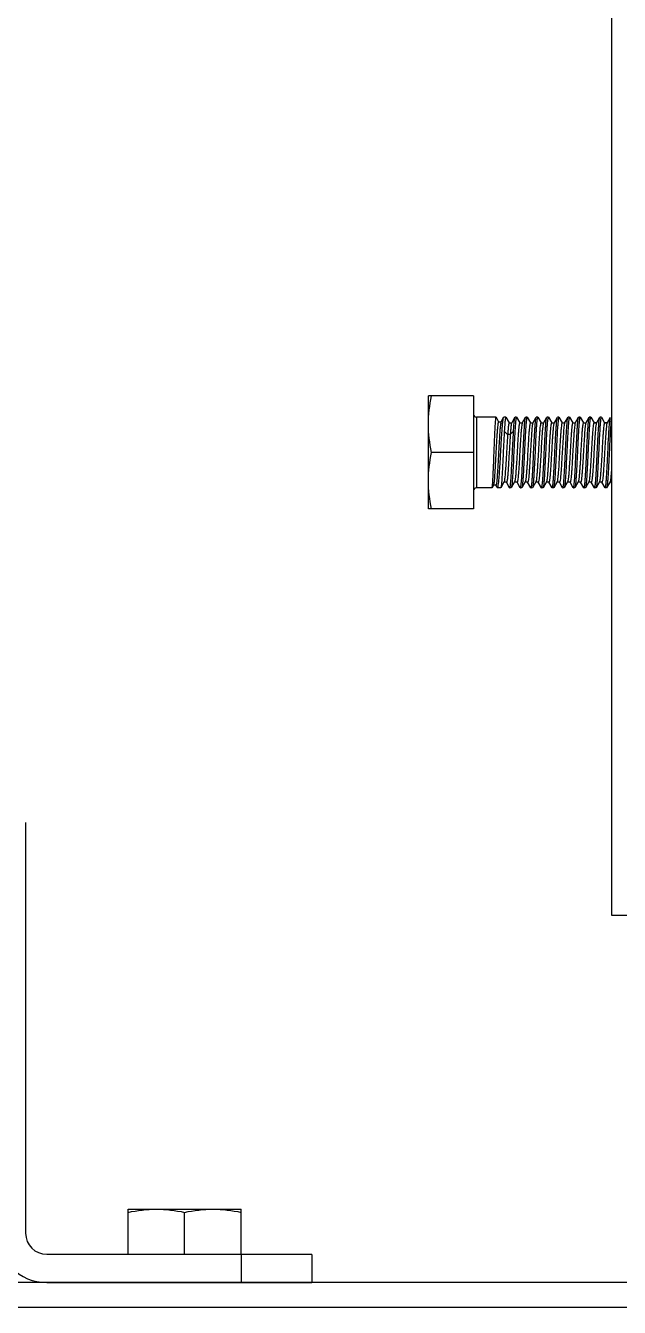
# Model space of a CAD drawing. Extents: x 1031190 to 1725648, y 733081 to 1571294.
# Drawn here: x 1161956 to 1162643, y 1235277 to 1236761 of the extents above; entities that cross this region are included whole.
import ezdxf

# ---------------------------------------------------------------- set-up
doc = ezdxf.new("R2010")
doc.units = 0
doc.header["$LTSCALE"] = 1000
doc.header["$MEASUREMENT"] = 0

msp = doc.modelspace()

# ---------------------------------------------------------------- linework, layer by layer
for p, q in [((1162634, 1238445.9), (1162634, 1235731)), ((1162422.2, 1236201.2), (1162422.2, 1236332)), ((1162474.5, 1236332), (1162422.2, 1236332)), ((1162474.5, 1236332), (1162474.5, 1236201.2)), ((1162477.8, 1236307.5), (1162477.8, 1236225.7)), ((1162500.4, 1236307.5), (1162477.8, 1236307.5)), ((1162500.5, 1236307.4), (1162500.4, 1236307.5)), ((1162500.5, 1236307.4), (1162503.5, 1236302.2)), ((1162503.4, 1236302.2), (1162506.4, 1236302.2)), ((1162506.3, 1236302), (1162509.3, 1236307.3)), ((1162509.3, 1236307.3), (1162509.5, 1236307.5)), ((1162511.9, 1236307.5), (1162509.5, 1236307.5)), ((1162512, 1236307.3), (1162511.9, 1236307.5)), ((1162512, 1236307.3), (1162515.8, 1236300.8)), ((1162515.7, 1236300.8), (1162518.7, 1236300.8)), ((1162518.6, 1236300.7), (1162522.4, 1236307.3)), ((1162524.1, 1236307.5), (1162522.6, 1236307.5)), ((1162524.3, 1236307.3), (1162524.1, 1236307.5)), ((1162524.3, 1236307.3), (1162528.1, 1236300.8)), ((1162528, 1236300.8), (1162530.9, 1236300.8)), ((1162530.8, 1236300.7), (1162534.7, 1236307.3)), ((1162530.8, 1236300.7), (1162530.8, 1236300.5)), ((1162534.7, 1236307.3), (1162534.8, 1236307.5)), ((1162536.4, 1236307.5), (1162534.8, 1236307.5)), ((1162536.5, 1236307.3), (1162536.4, 1236307.5)), ((1162536.5, 1236307.3), (1162540.3, 1236300.8)), ((1162540.2, 1236300.8), (1162543.2, 1236300.8)), ((1162543.1, 1236300.7), (1162543, 1236300.5)), ((1162543.1, 1236300.7), (1162547, 1236307.3)), ((1162547, 1236307.3), (1162547.1, 1236307.5)), ((1162548.7, 1236307.5), (1162547.1, 1236307.5)), ((1162548.8, 1236307.3), (1162548.7, 1236307.5)), ((1162548.8, 1236307.3), (1162552.6, 1236300.8)), ((1162552.5, 1236300.8), (1162555.5, 1236300.8)), ((1162555.4, 1236300.7), (1162555.3, 1236300.5)), ((1162555.4, 1236300.7), (1162559.2, 1236307.3)), ((1162559.2, 1236307.3), (1162559.4, 1236307.5)), ((1162560.9, 1236307.5), (1162559.4, 1236307.5)), ((1162561.1, 1236307.3), (1162560.9, 1236307.5)), ((1162561.1, 1236307.3), (1162564.9, 1236300.8)), ((1162564.8, 1236300.8), (1162567.7, 1236300.8)), ((1162567.6, 1236300.7), (1162571.5, 1236307.3)), ((1162573.2, 1236307.5), (1162571.6, 1236307.5)), ((1162573.3, 1236307.3), (1162573.2, 1236307.5)), ((1162573.3, 1236307.3), (1162577.1, 1236300.8)), ((1162577, 1236300.8), (1162580, 1236300.8)), ((1162579.9, 1236300.7), (1162579.8, 1236300.5)), ((1162579.9, 1236300.7), (1162583.8, 1236307.3)), ((1162583.8, 1236307.3), (1162583.9, 1236307.5)), ((1162585.4, 1236307.5), (1162583.9, 1236307.5)), ((1162585.6, 1236307.3), (1162585.4, 1236307.5)), ((1162585.6, 1236307.3), (1162589.4, 1236300.8)), ((1162589.3, 1236300.8), (1162592.3, 1236300.8)), ((1162592.2, 1236300.7), (1162592.1, 1236300.5)), ((1162592.2, 1236300.7), (1162596, 1236307.3)), ((1162596, 1236307.3), (1162596.2, 1236307.5)), ((1162597.7, 1236307.5), (1162596.2, 1236307.5)), ((1162597.9, 1236307.3), (1162597.7, 1236307.5)), ((1162597.9, 1236307.3), (1162601.7, 1236300.8)), ((1162601.6, 1236300.8), (1162604.5, 1236300.8)), ((1162604.4, 1236300.7), (1162604.3, 1236300.5)), ((1162604.4, 1236300.7), (1162608.3, 1236307.3)), ((1162608.3, 1236307.3), (1162608.4, 1236307.5)), ((1162610, 1236307.5), (1162608.4, 1236307.5)), ((1162610.1, 1236307.3), (1162610, 1236307.5)), ((1162610.1, 1236307.3), (1162613.9, 1236300.8)), ((1162613.8, 1236300.8), (1162616.8, 1236300.8)), ((1162616.8, 1236300.8), (1162613.9, 1236300.8)), ((1162616.7, 1236300.7), (1162620.6, 1236307.3)), ((1162620.6, 1236307.3), (1162620.7, 1236307.5)), ((1162622.2, 1236307.5), (1162620.7, 1236307.5)), ((1162622.4, 1236307.3), (1162622.2, 1236307.5)), ((1162622.4, 1236307.3), (1162626.2, 1236300.8)), ((1162626.1, 1236300.8), (1162629.1, 1236300.8)), ((1162629.1, 1236300.8), (1162626.2, 1236300.8)), ((1162629, 1236300.7), (1162628.9, 1236300.4)), ((1162629, 1236300.7), (1162632.8, 1236307.3)), ((1162513.9, 1236287.3), (1162510.1, 1236291.3)), ((1162517, 1236287.3), (1162513.9, 1236287.3)), ((1162520.8, 1236291.3), (1162517, 1236287.3)), ((1162558, 1236268.8), (1162557.9, 1236266.6)), ((1162568.6, 1236266.6), (1162568.7, 1236268.8)), ((1162474.5, 1236266.6), (1162425.9, 1236266.6)), ((1162495.5, 1236225.7), (1162477.8, 1236225.7)), ((1162495.6, 1236225.8), (1162495.5, 1236225.7)), ((1162497.4, 1236228.9), (1162495.6, 1236225.8)), ((1162500.3, 1236228.8), (1162497.3, 1236228.8)), ((1162501.9, 1236225.9), (1162500.2, 1236228.7)), ((1162501.9, 1236225.9), (1162502.1, 1236225.7)), ((1162505.9, 1236225.7), (1162502.1, 1236225.7)), ((1162506, 1236225.8), (1162505.9, 1236225.7)), ((1162509.7, 1236232.2), (1162506, 1236225.8)), ((1162512.6, 1236232.1), (1162509.6, 1236232.1)), ((1162516.1, 1236225.8), (1162512.5, 1236232.1)), ((1162516.1, 1236225.8), (1162516.3, 1236225.7)), ((1162518, 1236225.7), (1162516.3, 1236225.7)), ((1162518.1, 1236225.8), (1162518, 1236225.7)), ((1162522, 1236232.5), (1162518.1, 1236225.8)), ((1162524.9, 1236232.3), (1162521.9, 1236232.3)), ((1162528.6, 1236225.8), (1162524.8, 1236232.3)), ((1162528.6, 1236225.8), (1162528.7, 1236225.7)), ((1162530.3, 1236225.7), (1162528.7, 1236225.7)), ((1162530.4, 1236225.8), (1162530.3, 1236225.7)), ((1162534.3, 1236232.5), (1162530.4, 1236225.8)), ((1162537.2, 1236232.3), (1162534.2, 1236232.3)), ((1162540.8, 1236225.8), (1162537.1, 1236232.3)), ((1162540.8, 1236225.8), (1162541, 1236225.7)), ((1162542.5, 1236225.7), (1162541, 1236225.7)), ((1162542.7, 1236225.8), (1162542.5, 1236225.7)), ((1162546.5, 1236232.5), (1162542.7, 1236225.8)), ((1162549.4, 1236232.3), (1162546.5, 1236232.3)), ((1162553.1, 1236225.8), (1162549.3, 1236232.3)), ((1162553.1, 1236225.8), (1162553.2, 1236225.7)), ((1162554.8, 1236225.7), (1162553.2, 1236225.7)), ((1162554.9, 1236225.8), (1162554.8, 1236225.7)), ((1162558.8, 1236232.5), (1162554.9, 1236225.8)), ((1162561.7, 1236232.3), (1162558.7, 1236232.3)), ((1162565.4, 1236225.8), (1162561.6, 1236232.3)), ((1162565.4, 1236225.8), (1162565.5, 1236225.7)), ((1162567, 1236225.7), (1162565.5, 1236225.7)), ((1162567.2, 1236225.8), (1162567, 1236225.7)), ((1162571.1, 1236232.5), (1162567.2, 1236225.8)), ((1162574, 1236232.3), (1162571, 1236232.3)), ((1162577.6, 1236225.8), (1162573.9, 1236232.3)), ((1162577.6, 1236225.8), (1162577.8, 1236225.7)), ((1162579.3, 1236225.7), (1162577.8, 1236225.7)), ((1162579.5, 1236225.8), (1162579.3, 1236225.7)), ((1162583.3, 1236232.5), (1162579.5, 1236225.8)), ((1162586.2, 1236232.3), (1162583.3, 1236232.3)), ((1162589.9, 1236225.8), (1162586.1, 1236232.3)), ((1162589.9, 1236225.8), (1162590, 1236225.7)), ((1162591.6, 1236225.7), (1162590, 1236225.7)), ((1162591.7, 1236225.8), (1162591.6, 1236225.7)), ((1162595.6, 1236232.5), (1162591.7, 1236225.8)), ((1162598.5, 1236232.3), (1162595.5, 1236232.3)), ((1162602.2, 1236225.8), (1162598.4, 1236232.3)), ((1162602.2, 1236225.8), (1162602.3, 1236225.7)), ((1162603.8, 1236225.7), (1162602.3, 1236225.7)), ((1162604, 1236225.8), (1162603.8, 1236225.7)), ((1162607.9, 1236232.5), (1162604, 1236225.8)), ((1162610.8, 1236232.3), (1162607.8, 1236232.3)), ((1162614.4, 1236225.8), (1162610.7, 1236232.3)), ((1162614.4, 1236225.8), (1162614.6, 1236225.7)), ((1162616.1, 1236225.7), (1162614.6, 1236225.7)), ((1162616.3, 1236225.8), (1162616.1, 1236225.7)), ((1162620.1, 1236232.5), (1162616.3, 1236225.8)), ((1162623, 1236232.3), (1162620, 1236232.3)), ((1162626.7, 1236225.8), (1162622.9, 1236232.3)), ((1162626.7, 1236225.8), (1162626.8, 1236225.7)), ((1162628.4, 1236225.7), (1162626.8, 1236225.7)), ((1162628.5, 1236225.8), (1162628.4, 1236225.7)), ((1162632.4, 1236232.5), (1162628.5, 1236225.8)), ((1162634, 1236232.3), (1162632.3, 1236232.3)), ((1162474.5, 1236201.2), (1162422.2, 1236201.2)), ((1162634, 1235731), (1162969.3, 1235731)), ((1162687.2, 1235305.7), (1157140.6, 1235305.7)), ((1162687.2, 1235277.1), (1157140.6, 1235277.1))]:
    msp.add_line(p, q)
at = {"linetype": 'Continuous'}
for p, q in [((1161956.2, 1235838.5), (1161956.2, 1235363)), ((1162074.8, 1235390.8), (1162205.6, 1235390.8)), ((1162074.8, 1235338.4), (1162074.8, 1235390.8)), ((1162140.2, 1235338.4), (1162140.2, 1235387.1)), ((1162205.6, 1235338.4), (1162205.6, 1235390.8)), ((1162287.4, 1235338.4), (1161980.7, 1235338.4)), ((1162205.6, 1235338.4), (1162205.6, 1235305.7)), ((1162287.4, 1235338.4), (1162287.4, 1235305.7))]:
    msp.add_line(p, q, dxfattribs=at)
at = {"color": 7}
msp.add_line((1161980.7, 1235305.7), (1162287.4, 1235305.7), dxfattribs=at)
for centre, start, end in [((1162477.8, 1236310.7), 180, 270), ((1162477.8, 1236222.4), 90, 180)]:
    msp.add_arc(centre, 3.27, start, end)
at = {"linetype": 'Continuous'}
for radius in [57.2, 24.5]:
    msp.add_arc((1161980.7, 1235363), radius, 180, 270, dxfattribs=at)
for points in [[(1162422.2, 1236299.3), (1162422.2, 1236310.3), (1162423.6, 1236321.3), (1162425.9, 1236332)], [(1162425.9, 1236266.6), (1162423.6, 1236277.3), (1162422.2, 1236288.3), (1162422.2, 1236299.3)], [(1162422.2, 1236233.9), (1162422.2, 1236244.8), (1162423.6, 1236255.8), (1162425.9, 1236266.6)], [(1162425.9, 1236201.2), (1162423.6, 1236211.9), (1162422.2, 1236222.9), (1162422.2, 1236233.9)]]:
    msp.add_open_spline(points, degree=3)
for points, knots in [([(1162503.4, 1236302.2), (1162503.3, 1236302.2), (1162503.1, 1236301.9), (1162503, 1236301.4), (1162502.8, 1236300.6), (1162502.5, 1236298.8), (1162502.2, 1236295.8), (1162501.8, 1236291.5), (1162501.5, 1236286.2), (1162501.1, 1236280.1), (1162500.7, 1236273.6), (1162500.2, 1236264.5), (1162499.8, 1236255.5), (1162499.3, 1236246.9), (1162498.9, 1236241.4), (1162498.6, 1236236.7), (1162498.2, 1236233.1), (1162497.9, 1236230.6), (1162497.6, 1236229.3), (1162497.4, 1236228.9)], [0, 0, 0, 0, 0.003488, 0.010904, 0.022688, 0.038824, 0.083607, 0.143647, 0.216697, 0.300025, 0.390537, 0.484902, 0.671459, 0.756962, 0.833182, 0.897479, 0.947675, 0.982144, 1, 1, 1, 1]), ([(1162500.4, 1236307.5), (1162500.3, 1236307.5), (1162500.1, 1236307.1), (1162500, 1236306.6), (1162499.9, 1236305.6), (1162499.6, 1236303.6), (1162499.4, 1236300.1), (1162499.1, 1236295.1), (1162498.8, 1236289), (1162498.5, 1236282), (1162498.2, 1236274.4), (1162498, 1236269.2), (1162497.9, 1236266.6)], [0, 0, 0, 0, 0.006203, 0.021073, 0.045141, 0.078305, 0.170688, 0.294821, 0.44599, 0.618417, 0.805472, 1, 1, 1, 1]), ([(1162506.3, 1236302), (1162506, 1236301.6), (1162505.8, 1236300.3), (1162505.4, 1236297.7), (1162505.1, 1236293.9), (1162504.7, 1236289.1), (1162504.4, 1236283.4), (1162503.9, 1236274.7), (1162503.4, 1236265.7), (1162502.9, 1236256.6), (1162502.5, 1236250.1), (1162502.2, 1236244.2), (1162501.8, 1236239), (1162501.5, 1236234.8), (1162501.1, 1236231.8), (1162500.8, 1236229.8), (1162500.6, 1236229), (1162500.4, 1236228.8), (1162500.3, 1236228.8)], [0, 0, 0, 0, 0.018844, 0.055045, 0.107437, 0.174076, 0.252464, 0.339678, 0.527511, 0.621285, 0.710453, 0.791854, 0.862644, 0.920393, 0.963178, 0.989688, 0.996707, 1, 1, 1, 1]), ([(1162505.9, 1236266.6), (1162506.2, 1236271.5), (1162506.6, 1236278.7), (1162507.2, 1236287.8), (1162507.6, 1236293.8), (1162508, 1236298.8), (1162508.4, 1236302.7), (1162508.8, 1236305.4), (1162509.1, 1236306.9), (1162509.3, 1236307.3)], [0, 0, 0, 0, 0.361155, 0.526427, 0.673911, 0.798642, 0.896457, 0.964179, 1, 1, 1, 1]), ([(1162511.9, 1236307.5), (1162511.7, 1236307.5), (1162511.5, 1236307), (1162511.4, 1236306.3), (1162511.1, 1236304.9), (1162510.9, 1236303.1), (1162510.7, 1236300.7), (1162510.4, 1236296.8), (1162510.2, 1236293.6), (1162510.1, 1236291.3)], [0, 0, 0, 0, 0.021546, 0.072917, 0.155846, 0.269667, 0.412995, 0.584026, 1, 1, 1, 1]), ([(1162515.7, 1236300.8), (1162515.6, 1236300.8), (1162515.4, 1236300.5), (1162515.2, 1236299.8), (1162515, 1236298.7), (1162514.7, 1236296.4), (1162514.3, 1236292.5), (1162514, 1236289.2), (1162513.9, 1236287.3)], [0, 0, 0, 0, 0.023235, 0.075178, 0.15823, 0.271917, 0.585415, 1, 1, 1, 1]), ([(1162518.6, 1236300.7), (1162518.3, 1236300.2), (1162518.1, 1236298.8), (1162517.7, 1236296.1), (1162517.3, 1236292.1), (1162517.1, 1236289), (1162517, 1236287.3)], [0, 0, 0, 0, 0.108395, 0.316903, 0.618184, 1, 1, 1, 1]), ([(1162520.8, 1236291.3), (1162520.9, 1236293.4), (1162521.1, 1236297.1), (1162521.5, 1236301.9), (1162521.9, 1236305), (1162522.2, 1236306.6), (1162522.3, 1236307.1), (1162522.4, 1236307.3)], [0, 0, 0, 0, 0.387446, 0.690986, 0.897716, 0.962073, 1, 1, 1, 1]), ([(1162524.1, 1236307.5), (1162524, 1236307.5), (1162523.8, 1236307.1), (1162523.7, 1236306.6), (1162523.5, 1236305.6), (1162523.2, 1236303.5), (1162522.9, 1236300.1), (1162522.5, 1236295.1), (1162522.2, 1236289), (1162521.8, 1236282), (1162521.4, 1236274.4), (1162521.2, 1236269.2), (1162521.1, 1236266.6)], [0, 0, 0, 0, 0.006697, 0.021779, 0.045964, 0.079194, 0.171609, 0.295674, 0.446694, 0.618911, 0.805729, 1, 1, 1, 1]), ([(1162528, 1236300.8), (1162527.9, 1236300.8), (1162527.7, 1236300.6), (1162527.5, 1236299.8), (1162527.1, 1236298), (1162526.8, 1236295.1), (1162526.4, 1236291.1), (1162526.1, 1236286.2), (1162525.7, 1236280.7), (1162525.3, 1236274.6), (1162524.9, 1236266.1), (1162524.4, 1236257.7), (1162523.9, 1236249.7), (1162523.5, 1236244.5), (1162523.2, 1236240), (1162522.8, 1236236.5), (1162522.5, 1236234.1), (1162522.2, 1236232.8), (1162522, 1236232.5)], [0, 0, 0, 0, 0.003515, 0.010772, 0.037949, 0.081609, 0.140308, 0.211978, 0.294061, 0.383612, 0.477415, 0.664253, 0.750571, 0.827952, 0.893624, 0.945254, 0.981055, 1, 1, 1, 1]), ([(1162522.4, 1236307.3), (1162522.4, 1236307.4), (1162522.5, 1236307.4), (1162522.6, 1236307.5), (1162522.6, 1236307.5)], [0, 0, 0, 0, 0.600476, 1, 1, 1, 1]), ([(1162530.8, 1236300.5), (1162530.6, 1236300), (1162530.3, 1236298.7), (1162530, 1236296.1), (1162529.6, 1236292.5), (1162529.1, 1236286), (1162528.5, 1236276.4), (1162527.9, 1236266.3), (1162527.5, 1236258), (1162527.1, 1236252), (1162526.7, 1236246.6), (1162526.4, 1236241.8), (1162526, 1236237.9), (1162525.7, 1236235.1), (1162525.4, 1236233.3), (1162525.1, 1236232.5), (1162525, 1236232.3), (1162524.9, 1236232.3)], [0, 0, 0, 0, 0.022098, 0.060554, 0.114206, 0.18123, 0.34569, 0.53115, 0.623722, 0.711849, 0.792446, 0.862698, 0.92016, 0.962863, 0.989437, 0.99654, 1, 1, 1, 1]), ([(1162531.8, 1236266.6), (1162532, 1236271.5), (1162532.4, 1236278.7), (1162532.9, 1236288), (1162533.2, 1236294), (1162533.6, 1236299), (1162533.9, 1236302.9), (1162534.3, 1236305.5), (1162534.5, 1236306.9), (1162534.7, 1236307.3)], [0, 0, 0, 0, 0.363963, 0.530225, 0.678242, 0.802937, 0.90006, 0.966368, 1, 1, 1, 1]), ([(1162536.4, 1236307.5), (1162536.3, 1236307.5), (1162536.1, 1236307.1), (1162536, 1236306.6), (1162535.8, 1236305.6), (1162535.5, 1236303.6), (1162535.2, 1236300.1), (1162534.8, 1236295.1), (1162534.4, 1236289), (1162534.1, 1236282), (1162533.7, 1236274.4), (1162533.4, 1236269.2), (1162533.3, 1236266.6)], [0, 0, 0, 0, 0.006689, 0.021764, 0.045941, 0.079165, 0.171569, 0.295632, 0.446659, 0.618889, 0.805716, 1, 1, 1, 1]), ([(1162540.2, 1236300.8), (1162540.1, 1236300.8), (1162540, 1236300.6), (1162539.7, 1236299.8), (1162539.4, 1236298), (1162539.1, 1236295.1), (1162538.7, 1236291.1), (1162538.3, 1236286.2), (1162538, 1236280.7), (1162537.6, 1236274.6), (1162537.1, 1236266.1), (1162536.7, 1236257.7), (1162536.2, 1236249.7), (1162535.8, 1236244.5), (1162535.4, 1236240), (1162535.1, 1236236.5), (1162534.7, 1236234.1), (1162534.5, 1236232.8), (1162534.3, 1236232.5)], [0, 0, 0, 0, 0.003515, 0.010772, 0.037949, 0.081609, 0.140308, 0.211978, 0.294061, 0.383612, 0.477415, 0.664253, 0.750571, 0.827952, 0.893624, 0.945254, 0.981055, 1, 1, 1, 1]), ([(1162543, 1236300.5), (1162542.8, 1236300), (1162542.6, 1236298.7), (1162542.2, 1236296.1), (1162541.9, 1236292.4), (1162541.4, 1236285.9), (1162540.8, 1236276.4), (1162540.2, 1236266.3), (1162539.7, 1236258), (1162539.4, 1236252), (1162539, 1236246.6), (1162538.7, 1236241.8), (1162538.3, 1236237.9), (1162538, 1236235.1), (1162537.7, 1236233.3), (1162537.4, 1236232.5), (1162537.2, 1236232.3), (1162537.2, 1236232.3)], [0, 0, 0, 0, 0.022237, 0.060809, 0.11455, 0.181633, 0.346125, 0.531524, 0.624042, 0.712107, 0.792639, 0.862829, 0.920237, 0.962898, 0.989446, 0.996542, 1, 1, 1, 1]), ([(1162544, 1236266.6), (1162544.3, 1236271.5), (1162544.6, 1236278.7), (1162545.1, 1236288), (1162545.5, 1236294), (1162545.8, 1236299), (1162546.1, 1236302.9), (1162546.5, 1236305.5), (1162546.7, 1236306.9), (1162547, 1236307.3)], [0, 0, 0, 0, 0.363959, 0.530225, 0.678245, 0.80294, 0.900061, 0.966367, 1, 1, 1, 1]), ([(1162548.7, 1236307.5), (1162548.6, 1236307.5), (1162548.4, 1236307.1), (1162548.2, 1236306.6), (1162548, 1236305.6), (1162547.8, 1236303.6), (1162547.4, 1236300.1), (1162547.1, 1236295.1), (1162546.7, 1236289), (1162546.3, 1236282), (1162546, 1236274.4), (1162545.7, 1236269.2), (1162545.6, 1236266.6)], [0, 0, 0, 0, 0.00668, 0.021743, 0.045911, 0.079128, 0.171521, 0.29558, 0.446613, 0.618858, 0.805701, 1, 1, 1, 1]), ([(1162552.5, 1236300.8), (1162552.4, 1236300.8), (1162552.2, 1236300.6), (1162552, 1236299.8), (1162551.7, 1236298), (1162551.3, 1236295.1), (1162551, 1236291.1), (1162550.6, 1236286.2), (1162550.2, 1236280.7), (1162549.9, 1236274.6), (1162549.4, 1236266.1), (1162548.9, 1236257.7), (1162548.4, 1236249.7), (1162548.1, 1236244.5), (1162547.7, 1236240), (1162547.4, 1236236.5), (1162547, 1236234.1), (1162546.8, 1236232.8), (1162546.5, 1236232.5)], [0, 0, 0, 0, 0.003515, 0.010772, 0.037949, 0.081609, 0.140308, 0.211978, 0.294061, 0.383612, 0.477416, 0.664253, 0.750571, 0.827952, 0.893624, 0.945254, 0.981055, 1, 1, 1, 1]), ([(1162555.3, 1236300.5), (1162555.1, 1236300), (1162554.8, 1236298.6), (1162554.5, 1236296), (1162554.1, 1236292.4), (1162553.6, 1236285.9), (1162553, 1236276.4), (1162552.5, 1236266.3), (1162552, 1236257.9), (1162551.6, 1236252), (1162551.3, 1236246.5), (1162550.9, 1236241.8), (1162550.6, 1236237.9), (1162550.2, 1236235.1), (1162549.9, 1236233.3), (1162549.7, 1236232.5), (1162549.5, 1236232.3), (1162549.4, 1236232.3)], [0, 0, 0, 0, 0.022376, 0.061065, 0.114893, 0.182035, 0.346559, 0.531898, 0.624361, 0.712364, 0.792832, 0.86296, 0.920314, 0.962934, 0.989455, 0.996544, 1, 1, 1, 1]), ([(1162556.3, 1236266.6), (1162556.6, 1236271.5), (1162556.9, 1236278.7), (1162557.4, 1236288), (1162557.7, 1236294), (1162558.1, 1236299), (1162558.4, 1236302.9), (1162558.8, 1236305.5), (1162559, 1236306.9), (1162559.2, 1236307.3)], [0, 0, 0, 0, 0.363957, 0.530226, 0.678247, 0.80294, 0.900059, 0.966367, 1, 1, 1, 1]), ([(1162560.9, 1236307.5), (1162560.8, 1236307.5), (1162560.7, 1236307.2), (1162560.5, 1236306.6), (1162560.3, 1236305.7), (1162560.1, 1236303.8), (1162559.8, 1236300.6), (1162559.4, 1236295.9), (1162559, 1236290.1), (1162558.7, 1236283.5), (1162558.3, 1236276.3), (1162558.1, 1236271.3), (1162558, 1236268.8)], [0, 0, 0, 0, 0.006689, 0.021571, 0.045424, 0.078208, 0.169526, 0.292465, 0.442701, 0.6149, 0.802905, 1, 1, 1, 1]), ([(1162564.8, 1236300.8), (1162564.7, 1236300.8), (1162564.5, 1236300.6), (1162564.3, 1236299.8), (1162563.9, 1236298), (1162563.6, 1236295.1), (1162563.2, 1236291.2), (1162562.9, 1236286.3), (1162562.4, 1236278.7), (1162562, 1236272.6), (1162561.8, 1236268.4)], [0, 0, 0, 0, 0.007368, 0.022553, 0.07941, 0.170757, 0.293599, 0.443643, 0.615565, 1, 1, 1, 1]), ([(1162567.6, 1236300.7), (1162567.4, 1236300.3), (1162567.2, 1236299.2), (1162566.9, 1236297.1), (1162566.6, 1236294), (1162566.2, 1236290), (1162565.9, 1236285.3), (1162565.4, 1236278.1), (1162565.1, 1236272.4), (1162564.9, 1236268.4)], [0, 0, 0, 0, 0.036414, 0.10397, 0.201071, 0.324823, 0.471425, 0.636308, 1, 1, 1, 1]), ([(1162568.7, 1236268.8), (1162568.9, 1236273.5), (1162569.2, 1236280.4), (1162569.7, 1236289.1), (1162570.1, 1236294.8), (1162570.4, 1236299.5), (1162570.7, 1236303.2), (1162571.1, 1236305.6), (1162571.3, 1236306.9), (1162571.5, 1236307.3)], [0, 0, 0, 0, 0.367266, 0.533405, 0.680662, 0.804347, 0.900563, 0.966339, 1, 1, 1, 1]), ([(1162573.2, 1236307.5), (1162573.1, 1236307.5), (1162572.9, 1236307.1), (1162572.8, 1236306.6), (1162572.6, 1236305.6), (1162572.3, 1236303.6), (1162572, 1236300.1), (1162571.6, 1236295.1), (1162571.2, 1236289), (1162570.9, 1236282), (1162570.5, 1236274.4), (1162570.2, 1236269.2), (1162570.1, 1236266.6)], [0, 0, 0, 0, 0.006689, 0.021763, 0.04594, 0.079164, 0.171568, 0.295631, 0.446657, 0.618886, 0.805714, 1, 1, 1, 1]), ([(1162577, 1236300.8), (1162576.9, 1236300.8), (1162576.8, 1236300.6), (1162576.5, 1236299.8), (1162576.2, 1236298), (1162575.9, 1236295.1), (1162575.5, 1236291.1), (1162575.1, 1236286.2), (1162574.8, 1236280.7), (1162574.4, 1236274.6), (1162573.9, 1236266.1), (1162573.5, 1236257.7), (1162573, 1236249.7), (1162572.6, 1236244.5), (1162572.2, 1236240), (1162571.9, 1236236.5), (1162571.5, 1236234.1), (1162571.3, 1236232.8), (1162571.1, 1236232.5)], [0, 0, 0, 0, 0.003516, 0.010772, 0.037949, 0.081609, 0.140308, 0.211978, 0.294061, 0.383612, 0.477416, 0.664254, 0.750571, 0.827952, 0.893624, 0.945254, 0.981055, 1, 1, 1, 1]), ([(1162571.5, 1236307.3), (1162571.5, 1236307.4), (1162571.5, 1236307.4), (1162571.6, 1236307.5), (1162571.6, 1236307.5)], [0, 0, 0, 0, 0.600612, 1, 1, 1, 1]), ([(1162579.8, 1236300.5), (1162579.6, 1236300), (1162579.4, 1236298.6), (1162579, 1236296), (1162578.7, 1236292.3), (1162578.2, 1236285.8), (1162577.6, 1236276.3), (1162577, 1236266.2), (1162576.5, 1236257.9), (1162576.2, 1236251.9), (1162575.8, 1236246.5), (1162575.5, 1236241.8), (1162575.1, 1236237.9), (1162574.8, 1236235.1), (1162574.5, 1236233.3), (1162574.2, 1236232.5), (1162574, 1236232.3), (1162574, 1236232.3)], [0, 0, 0, 0, 0.022654, 0.061574, 0.115578, 0.182837, 0.347426, 0.532643, 0.624999, 0.712877, 0.793216, 0.863221, 0.920468, 0.963004, 0.989473, 0.996549, 1, 1, 1, 1]), ([(1162580.8, 1236266.6), (1162581.1, 1236271.5), (1162581.4, 1236278.7), (1162581.9, 1236288), (1162582.3, 1236294), (1162582.6, 1236299), (1162582.9, 1236302.9), (1162583.3, 1236305.5), (1162583.5, 1236306.9), (1162583.8, 1236307.3)], [0, 0, 0, 0, 0.363961, 0.530225, 0.678245, 0.802939, 0.90006, 0.966367, 1, 1, 1, 1]), ([(1162585.4, 1236307.5), (1162585.4, 1236307.5), (1162585.2, 1236307.1), (1162585, 1236306.6), (1162584.8, 1236305.6), (1162584.6, 1236303.6), (1162584.2, 1236300.1), (1162583.9, 1236295.1), (1162583.5, 1236289), (1162583.1, 1236282), (1162582.8, 1236274.4), (1162582.5, 1236269.2), (1162582.4, 1236266.6)], [0, 0, 0, 0, 0.006676, 0.021733, 0.045899, 0.079113, 0.171508, 0.295569, 0.446596, 0.61884, 0.805693, 1, 1, 1, 1]), ([(1162589.3, 1236300.8), (1162589.2, 1236300.8), (1162589, 1236300.6), (1162588.8, 1236299.8), (1162588.5, 1236298), (1162588.1, 1236295.1), (1162587.8, 1236291.1), (1162587.4, 1236286.2), (1162587, 1236280.7), (1162586.7, 1236274.6), (1162586.2, 1236266.1), (1162585.7, 1236257.7), (1162585.2, 1236249.7), (1162584.9, 1236244.5), (1162584.5, 1236240), (1162584.2, 1236236.5), (1162583.8, 1236234.1), (1162583.6, 1236232.8), (1162583.3, 1236232.5)], [0, 0, 0, 0, 0.003516, 0.010771, 0.037949, 0.081609, 0.140308, 0.211978, 0.294061, 0.383613, 0.477416, 0.664254, 0.750571, 0.827952, 0.893624, 0.945254, 0.981055, 1, 1, 1, 1]), ([(1162592.1, 1236300.5), (1162591.9, 1236300), (1162591.6, 1236298.6), (1162591.3, 1236296), (1162590.9, 1236292.3), (1162590.4, 1236285.8), (1162589.8, 1236276.3), (1162589.3, 1236266.2), (1162588.8, 1236257.9), (1162588.4, 1236251.9), (1162588.1, 1236246.5), (1162587.7, 1236241.8), (1162587.4, 1236237.9), (1162587, 1236235.1), (1162586.7, 1236233.3), (1162586.5, 1236232.5), (1162586.3, 1236232.3), (1162586.2, 1236232.3)], [0, 0, 0, 0, 0.022792, 0.061828, 0.11592, 0.183237, 0.347858, 0.533014, 0.625317, 0.713133, 0.793408, 0.863351, 0.920544, 0.963039, 0.989482, 0.996551, 1, 1, 1, 1]), ([(1162593.1, 1236266.6), (1162593.3, 1236271.5), (1162593.7, 1236278.7), (1162594.2, 1236288), (1162594.5, 1236294), (1162594.9, 1236299), (1162595.2, 1236302.9), (1162595.6, 1236305.5), (1162595.8, 1236306.9), (1162596, 1236307.3)], [0, 0, 0, 0, 0.363962, 0.530226, 0.678239, 0.802933, 0.900057, 0.966368, 1, 1, 1, 1]), ([(1162597.7, 1236307.5), (1162597.6, 1236307.5), (1162597.4, 1236307.1), (1162597.3, 1236306.6), (1162597.1, 1236305.6), (1162596.8, 1236303.5), (1162596.5, 1236300.1), (1162596.1, 1236295.1), (1162595.8, 1236289), (1162595.4, 1236282), (1162595, 1236274.4), (1162594.8, 1236269.2), (1162594.6, 1236266.6)], [0, 0, 0, 0, 0.006697, 0.021779, 0.045964, 0.079195, 0.171609, 0.295674, 0.446694, 0.618911, 0.805729, 1, 1, 1, 1]), ([(1162601.6, 1236300.8), (1162601.5, 1236300.8), (1162601.3, 1236300.6), (1162601.1, 1236299.8), (1162600.7, 1236298), (1162600.4, 1236295.1), (1162600, 1236291.1), (1162599.7, 1236286.2), (1162599.3, 1236280.7), (1162598.9, 1236274.6), (1162598.5, 1236266.1), (1162598, 1236257.7), (1162597.5, 1236249.7), (1162597.1, 1236244.5), (1162596.8, 1236240), (1162596.4, 1236236.5), (1162596.1, 1236234.1), (1162595.8, 1236232.8), (1162595.6, 1236232.5)], [0, 0, 0, 0, 0.003516, 0.010771, 0.037949, 0.081609, 0.140308, 0.211978, 0.294061, 0.383613, 0.477416, 0.664254, 0.750571, 0.827952, 0.893624, 0.945254, 0.981055, 1, 1, 1, 1]), ([(1162604.3, 1236300.5), (1162604.1, 1236300), (1162603.9, 1236298.6), (1162603.5, 1236295.9), (1162603.2, 1236292.3), (1162602.7, 1236285.8), (1162602.1, 1236276.2), (1162601.5, 1236266.2), (1162601.1, 1236257.8), (1162600.7, 1236251.9), (1162600.3, 1236246.5), (1162600, 1236241.8), (1162599.6, 1236237.9), (1162599.3, 1236235.1), (1162599, 1236233.3), (1162598.7, 1236232.5), (1162598.6, 1236232.3), (1162598.5, 1236232.3)], [0, 0, 0, 0, 0.022931, 0.062083, 0.116262, 0.183637, 0.34829, 0.533386, 0.625634, 0.713389, 0.793599, 0.863481, 0.920621, 0.963074, 0.989491, 0.996553, 1, 1, 1, 1]), ([(1162605.4, 1236266.6), (1162605.6, 1236271.5), (1162606, 1236278.7), (1162606.4, 1236288), (1162606.8, 1236294), (1162607.2, 1236299), (1162607.5, 1236302.9), (1162607.9, 1236305.5), (1162608.1, 1236306.9), (1162608.3, 1236307.3)], [0, 0, 0, 0, 0.363963, 0.530225, 0.678242, 0.802937, 0.90006, 0.966368, 1, 1, 1, 1]), ([(1162610, 1236307.5), (1162609.9, 1236307.5), (1162609.7, 1236307.1), (1162609.6, 1236306.6), (1162609.4, 1236305.6), (1162609.1, 1236303.6), (1162608.8, 1236300.1), (1162608.4, 1236295.1), (1162608, 1236289), (1162607.7, 1236282), (1162607.3, 1236274.4), (1162607, 1236269.2), (1162606.9, 1236266.6)], [0, 0, 0, 0, 0.006686, 0.021758, 0.045933, 0.079154, 0.171555, 0.295617, 0.446646, 0.618881, 0.805711, 1, 1, 1, 1]), ([(1162613.8, 1236300.8), (1162613.7, 1236300.8), (1162613.5, 1236300.3), (1162613.3, 1236299.5), (1162613, 1236298), (1162612.8, 1236296), (1162612.5, 1236293.5), (1162612.2, 1236289.2), (1162611.7, 1236283.1), (1162611.2, 1236274.9), (1162610.7, 1236266.1), (1162610.2, 1236257.4), (1162609.9, 1236251.7), (1162609.7, 1236248.9)], [0, 0, 0, 0, 0.007549, 0.025288, 0.053782, 0.092698, 0.14142, 0.199125, 0.337396, 0.498012, 0.669894, 0.841157, 1, 1, 1, 1]), ([(1162616.7, 1236300.7), (1162616.6, 1236300.5), (1162616.4, 1236299.8), (1162616, 1236297.9), (1162615.6, 1236294.2), (1162615.2, 1236288.6), (1162614.7, 1236281.6), (1162614.2, 1236273.7), (1162613.6, 1236262.7), (1162613.1, 1236254.4), (1162612.8, 1236248.9)], [0, 0, 0, 0, 0.014139, 0.038106, 0.114569, 0.22512, 0.362916, 0.519336, 0.684562, 1, 1, 1, 1]), ([(1162617.6, 1236266.6), (1162617.9, 1236271.5), (1162618.2, 1236278.7), (1162618.7, 1236288), (1162619.1, 1236294), (1162619.4, 1236299), (1162619.7, 1236302.9), (1162620.1, 1236305.5), (1162620.3, 1236306.9), (1162620.6, 1236307.3)], [0, 0, 0, 0, 0.363958, 0.530225, 0.678245, 0.80294, 0.90006, 0.966367, 1, 1, 1, 1]), ([(1162622.2, 1236307.5), (1162622.2, 1236307.5), (1162622, 1236307.1), (1162621.8, 1236306.6), (1162621.6, 1236305.6), (1162621.4, 1236303.6), (1162621, 1236300.1), (1162620.7, 1236295.1), (1162620.3, 1236289), (1162619.9, 1236282), (1162619.6, 1236274.4), (1162619.3, 1236269.2), (1162619.2, 1236266.6)], [0, 0, 0, 0, 0.006677, 0.021736, 0.045902, 0.079117, 0.171507, 0.295565, 0.446598, 0.618848, 0.805696, 1, 1, 1, 1]), ([(1162626.1, 1236300.8), (1162626, 1236300.8), (1162625.8, 1236300.6), (1162625.6, 1236299.8), (1162625.3, 1236298), (1162624.9, 1236295.1), (1162624.6, 1236291.1), (1162624.2, 1236286.2), (1162623.8, 1236280.7), (1162623.5, 1236274.6), (1162623, 1236266.1), (1162622.5, 1236257.7), (1162622, 1236249.7), (1162621.7, 1236244.5), (1162621.3, 1236240), (1162621, 1236236.5), (1162620.6, 1236234.1), (1162620.4, 1236232.8), (1162620.1, 1236232.5)], [0, 0, 0, 0, 0.003516, 0.010771, 0.037949, 0.081609, 0.140308, 0.211978, 0.294061, 0.383613, 0.477416, 0.664254, 0.750571, 0.827952, 0.893624, 0.945254, 0.981055, 1, 1, 1, 1]), ([(1162628.9, 1236300.4), (1162628.7, 1236300), (1162628.4, 1236298.5), (1162628.1, 1236295.9), (1162627.7, 1236292.2), (1162627.2, 1236285.7), (1162626.6, 1236276.2), (1162626.1, 1236266.1), (1162625.6, 1236257.8), (1162625.2, 1236251.9), (1162624.9, 1236246.4), (1162624.5, 1236241.7), (1162624.2, 1236237.9), (1162623.8, 1236235), (1162623.5, 1236233.3), (1162623.3, 1236232.5), (1162623.1, 1236232.3), (1162623, 1236232.3)], [0, 0, 0, 0, 0.023208, 0.06259, 0.116944, 0.184435, 0.349152, 0.534126, 0.626268, 0.713899, 0.79398, 0.86374, 0.920773, 0.963144, 0.989509, 0.996558, 1, 1, 1, 1]), ([(1162629.9, 1236266.6), (1162630.1, 1236271.5), (1162630.5, 1236278.7), (1162631, 1236288), (1162631.3, 1236294), (1162631.7, 1236299), (1162632, 1236302.9), (1162632.4, 1236305.5), (1162632.6, 1236306.9), (1162632.8, 1236307.3)], [0, 0, 0, 0, 0.363957, 0.530228, 0.678248, 0.80294, 0.900058, 0.966367, 1, 1, 1, 1]), ([(1162634, 1236306.1), (1162633.7, 1236304.2), (1162633.2, 1236299.4), (1162632.6, 1236290.6), (1162632.1, 1236279.2), (1162631.7, 1236270.9), (1162631.4, 1236266.6)], [0, 0, 0, 0, 0.140058, 0.370691, 0.667791, 1, 1, 1, 1]), ([(1162510.1, 1236291.3), (1162509.9, 1236289.5), (1162509.5, 1236281.2), (1162509.1, 1236273), (1162508.8, 1236266.6)], [0, 0, 0, 0, 0.22604, 1, 1, 1, 1]), ([(1162513.9, 1236287.3), (1162513.5, 1236281.7), (1162513, 1236273.1), (1162512.3, 1236261.6), (1162511.8, 1236253), (1162511.3, 1236245.4), (1162510.9, 1236239.9), (1162510.5, 1236236.4), (1162510.3, 1236234.5), (1162510.1, 1236233.2), (1162509.9, 1236232.5), (1162509.7, 1236232.2)], [0, 0, 0, 0, 0.303539, 0.468638, 0.62733, 0.768529, 0.882427, 0.926602, 0.961222, 0.985757, 1, 1, 1, 1]), ([(1162517, 1236287.3), (1162516.8, 1236284.5), (1162516.4, 1236278.7), (1162515.9, 1236269.6), (1162515.3, 1236260.4), (1162514.8, 1236251.6), (1162514.4, 1236244.8), (1162514, 1236240.2), (1162513.7, 1236237.4), (1162513.5, 1236235.2), (1162513.2, 1236233.5), (1162513, 1236232.7), (1162512.8, 1236232.1), (1162512.6, 1236232.1)], [0, 0, 0, 0, 0.15003, 0.317321, 0.489066, 0.652114, 0.794019, 0.853588, 0.904016, 0.944371, 0.97394, 0.992316, 1, 1, 1, 1]), ([(1162519.5, 1236266.6), (1162519.6, 1236268.8), (1162520, 1236277), (1162520.4, 1236285.3), (1162520.8, 1236291.3)], [0, 0, 0, 0, 0.2673, 1, 1, 1, 1]), ([(1162561.8, 1236268.4), (1162561.6, 1236264.1), (1162561.2, 1236257.9), (1162560.7, 1236249.8), (1162560.3, 1236244.5), (1162560, 1236240.1), (1162559.6, 1236236.5), (1162559.3, 1236234.1), (1162559, 1236232.9), (1162558.8, 1236232.5)], [0, 0, 0, 0, 0.357179, 0.522363, 0.670515, 0.796289, 0.895183, 0.963748, 1, 1, 1, 1]), ([(1162564.9, 1236268.4), (1162564.7, 1236266.1), (1162564.5, 1236261.6), (1162564.1, 1236254.9), (1162563.7, 1236248.8), (1162563.3, 1236243.3), (1162562.9, 1236238.9), (1162562.6, 1236235.8), (1162562.3, 1236234), (1162562.1, 1236233.1), (1162562, 1236232.6), (1162561.8, 1236232.3), (1162561.7, 1236232.3)], [0, 0, 0, 0, 0.191103, 0.376469, 0.548513, 0.700189, 0.825314, 0.918839, 0.952565, 0.977198, 0.992701, 1, 1, 1, 1]), ([(1162497.9, 1236266.6), (1162497.7, 1236261.6), (1162497.4, 1236254.2), (1162497, 1236244.9), (1162496.7, 1236238.9), (1162496.4, 1236233.9), (1162496.2, 1236230), (1162495.9, 1236227.4), (1162495.8, 1236226.1), (1162495.6, 1236225.8)], [0, 0, 0, 0, 0.36864, 0.53657, 0.68548, 0.810114, 0.906077, 0.97003, 1, 1, 1, 1]), ([(1162502.1, 1236225.7), (1162502.3, 1236225.7), (1162502.5, 1236226), (1162502.8, 1236227), (1162503.2, 1236229.3), (1162503.6, 1236233), (1162504.1, 1236238), (1162504.6, 1236244.1), (1162505, 1236251.1), (1162505.5, 1236258.7), (1162505.8, 1236263.9), (1162505.9, 1236266.6)], [0, 0, 0, 0, 0.007547, 0.022985, 0.080637, 0.173055, 0.296975, 0.447746, 0.61965, 0.806111, 1, 1, 1, 1]), ([(1162508.8, 1236266.6), (1162508.6, 1236261.6), (1162508.2, 1236254.4), (1162507.8, 1236245.1), (1162507.4, 1236239.1), (1162507.1, 1236234.1), (1162506.8, 1236230.2), (1162506.4, 1236227.6), (1162506.2, 1236226.2), (1162506, 1236225.8)], [0, 0, 0, 0, 0.365079, 0.53175, 0.679987, 0.804667, 0.901508, 0.967249, 1, 1, 1, 1]), ([(1162516.3, 1236225.7), (1162516.4, 1236225.7), (1162516.6, 1236226), (1162516.8, 1236226.6), (1162517, 1236227.6), (1162517.2, 1236229.6), (1162517.6, 1236233), (1162518, 1236238), (1162518.3, 1236244.1), (1162518.7, 1236251.1), (1162519.1, 1236258.7), (1162519.4, 1236263.9), (1162519.5, 1236266.6)], [0, 0, 0, 0, 0.006868, 0.022, 0.046199, 0.079427, 0.17181, 0.295831, 0.44681, 0.618994, 0.805771, 1, 1, 1, 1]), ([(1162521.1, 1236266.6), (1162520.8, 1236261.6), (1162520.5, 1236254.4), (1162520, 1236245.2), (1162519.6, 1236239.2), (1162519.3, 1236234.2), (1162519, 1236230.2), (1162518.6, 1236227.6), (1162518.4, 1236226.2), (1162518.1, 1236225.8)], [0, 0, 0, 0, 0.364025, 0.530311, 0.678341, 0.803035, 0.90014, 0.966414, 1, 1, 1, 1]), ([(1162528.7, 1236225.7), (1162528.8, 1236225.7), (1162529, 1236226), (1162529.1, 1236226.6), (1162529.3, 1236227.6), (1162529.6, 1236229.6), (1162529.9, 1236233), (1162530.3, 1236238), (1162530.7, 1236244.1), (1162531, 1236251.1), (1162531.4, 1236258.7), (1162531.7, 1236263.9), (1162531.8, 1236266.6)], [0, 0, 0, 0, 0.006693, 0.021771, 0.045952, 0.079179, 0.171588, 0.295652, 0.446676, 0.6189, 0.805722, 1, 1, 1, 1]), ([(1162533.3, 1236266.6), (1162533.1, 1236261.6), (1162532.7, 1236254.4), (1162532.2, 1236245.2), (1162531.9, 1236239.2), (1162531.5, 1236234.2), (1162531.2, 1236230.2), (1162530.8, 1236227.6), (1162530.6, 1236226.2), (1162530.4, 1236225.8)], [0, 0, 0, 0, 0.364027, 0.530312, 0.678339, 0.803032, 0.900139, 0.966415, 1, 1, 1, 1]), ([(1162541, 1236225.7), (1162541.1, 1236225.7), (1162541.3, 1236226), (1162541.4, 1236226.6), (1162541.6, 1236227.6), (1162541.9, 1236229.6), (1162542.2, 1236233), (1162542.6, 1236238), (1162542.9, 1236244.1), (1162543.3, 1236251.1), (1162543.7, 1236258.7), (1162543.9, 1236263.9), (1162544, 1236266.6)], [0, 0, 0, 0, 0.006696, 0.021778, 0.045963, 0.079194, 0.171608, 0.295673, 0.446692, 0.618909, 0.805729, 1, 1, 1, 1]), ([(1162545.6, 1236266.6), (1162545.3, 1236261.6), (1162545, 1236254.4), (1162544.5, 1236245.2), (1162544.2, 1236239.2), (1162543.8, 1236234.2), (1162543.5, 1236230.2), (1162543.1, 1236227.6), (1162542.9, 1236226.2), (1162542.7, 1236225.8)], [0, 0, 0, 0, 0.364034, 0.530325, 0.678352, 0.803041, 0.900142, 0.966414, 1, 1, 1, 1]), ([(1162553.2, 1236225.7), (1162553.3, 1236225.7), (1162553.5, 1236226), (1162553.7, 1236226.6), (1162553.9, 1236227.6), (1162554.1, 1236229.6), (1162554.5, 1236233), (1162554.8, 1236238), (1162555.2, 1236244.1), (1162555.6, 1236251.1), (1162555.9, 1236258.7), (1162556.2, 1236263.9), (1162556.3, 1236266.6)], [0, 0, 0, 0, 0.006683, 0.021751, 0.045922, 0.07914, 0.171535, 0.295594, 0.446618, 0.618857, 0.805703, 1, 1, 1, 1]), ([(1162557.9, 1236266.6), (1162557.6, 1236261.6), (1162557.3, 1236254.4), (1162556.8, 1236245.2), (1162556.4, 1236239.2), (1162556.1, 1236234.2), (1162555.8, 1236230.2), (1162555.4, 1236227.6), (1162555.2, 1236226.2), (1162554.9, 1236225.8)], [0, 0, 0, 0, 0.364016, 0.530299, 0.678328, 0.803022, 0.900132, 0.966412, 1, 1, 1, 1]), ([(1162565.5, 1236225.7), (1162565.6, 1236225.7), (1162565.8, 1236226), (1162565.9, 1236226.6), (1162566.1, 1236227.6), (1162566.4, 1236229.6), (1162566.7, 1236233), (1162567.1, 1236238), (1162567.5, 1236244.1), (1162567.8, 1236251.1), (1162568.2, 1236258.7), (1162568.5, 1236263.9), (1162568.6, 1236266.6)], [0, 0, 0, 0, 0.006671, 0.021725, 0.045886, 0.079098, 0.171491, 0.295553, 0.446588, 0.618835, 0.805687, 1, 1, 1, 1]), ([(1162570.1, 1236266.6), (1162569.9, 1236261.6), (1162569.5, 1236254.4), (1162569, 1236245.2), (1162568.7, 1236239.2), (1162568.3, 1236234.2), (1162568, 1236230.2), (1162567.6, 1236227.6), (1162567.4, 1236226.2), (1162567.2, 1236225.8)], [0, 0, 0, 0, 0.364022, 0.530315, 0.678347, 0.803036, 0.900137, 0.966413, 1, 1, 1, 1]), ([(1162577.8, 1236225.7), (1162577.9, 1236225.7), (1162578.1, 1236226), (1162578.2, 1236226.6), (1162578.4, 1236227.6), (1162578.7, 1236229.6), (1162579, 1236233), (1162579.3, 1236238), (1162579.7, 1236244.1), (1162580.1, 1236251.1), (1162580.5, 1236258.7), (1162580.7, 1236263.9), (1162580.8, 1236266.6)], [0, 0, 0, 0, 0.006673, 0.021728, 0.04589, 0.079102, 0.171488, 0.295544, 0.446579, 0.618833, 0.80569, 1, 1, 1, 1]), ([(1162582.4, 1236266.6), (1162582.1, 1236261.6), (1162581.8, 1236254.4), (1162581.3, 1236245.2), (1162581, 1236239.2), (1162580.6, 1236234.2), (1162580.3, 1236230.2), (1162579.9, 1236227.6), (1162579.7, 1236226.2), (1162579.5, 1236225.8)], [0, 0, 0, 0, 0.364021, 0.530312, 0.678344, 0.803036, 0.900139, 0.966413, 1, 1, 1, 1]), ([(1162590, 1236225.7), (1162590.1, 1236225.7), (1162590.3, 1236226), (1162590.5, 1236226.6), (1162590.7, 1236227.6), (1162590.9, 1236229.6), (1162591.3, 1236233), (1162591.6, 1236238), (1162592, 1236244.1), (1162592.4, 1236251.1), (1162592.7, 1236258.7), (1162593, 1236263.9), (1162593.1, 1236266.6)], [0, 0, 0, 0, 0.006683, 0.021749, 0.045921, 0.079139, 0.171536, 0.295597, 0.446627, 0.618868, 0.805705, 1, 1, 1, 1]), ([(1162594.6, 1236266.6), (1162594.4, 1236261.6), (1162594.1, 1236254.4), (1162593.6, 1236245.2), (1162593.2, 1236239.2), (1162592.9, 1236234.2), (1162592.6, 1236230.2), (1162592.2, 1236227.6), (1162592, 1236226.2), (1162591.7, 1236225.8)], [0, 0, 0, 0, 0.364024, 0.530311, 0.678341, 0.803035, 0.90014, 0.966414, 1, 1, 1, 1]), ([(1162602.3, 1236225.7), (1162602.4, 1236225.7), (1162602.6, 1236226), (1162602.7, 1236226.6), (1162602.9, 1236227.6), (1162603.2, 1236229.6), (1162603.5, 1236233), (1162603.9, 1236238), (1162604.3, 1236244.1), (1162604.6, 1236251.1), (1162605, 1236258.7), (1162605.3, 1236263.9), (1162605.4, 1236266.6)], [0, 0, 0, 0, 0.006692, 0.02177, 0.045951, 0.079177, 0.171585, 0.295649, 0.446674, 0.618898, 0.805721, 1, 1, 1, 1]), ([(1162606.9, 1236266.6), (1162606.8, 1236264.7), (1162606.5, 1236257.7), (1162606.1, 1236250.7), (1162605.9, 1236245.5)], [0, 0, 0, 0, 0.261816, 1, 1, 1, 1]), ([(1162619.2, 1236266.6), (1162618.9, 1236261.6), (1162618.6, 1236254.4), (1162618.1, 1236245.2), (1162617.8, 1236239.2), (1162617.4, 1236234.2), (1162617.1, 1236230.2), (1162616.7, 1236227.6), (1162616.5, 1236226.2), (1162616.3, 1236225.8)], [0, 0, 0, 0, 0.364034, 0.530327, 0.678354, 0.803043, 0.900143, 0.966415, 1, 1, 1, 1]), ([(1162616.6, 1236245.5), (1162616.7, 1236247.1), (1162617.1, 1236254.2), (1162617.4, 1236261.2), (1162617.6, 1236266.6)], [0, 0, 0, 0, 0.233581, 1, 1, 1, 1]), ([(1162626.8, 1236225.7), (1162626.9, 1236225.7), (1162627.1, 1236226), (1162627.3, 1236226.6), (1162627.5, 1236227.6), (1162627.7, 1236229.6), (1162628, 1236233), (1162628.4, 1236238), (1162628.8, 1236244.1), (1162629.2, 1236251.1), (1162629.5, 1236258.7), (1162629.8, 1236263.9), (1162629.9, 1236266.6)], [0, 0, 0, 0, 0.006682, 0.021748, 0.045918, 0.079135, 0.171528, 0.295585, 0.446611, 0.618853, 0.805701, 1, 1, 1, 1]), ([(1162631.4, 1236266.6), (1162631.2, 1236261.6), (1162630.9, 1236254.4), (1162630.4, 1236245.2), (1162630, 1236239.2), (1162629.7, 1236234.2), (1162629.3, 1236230.2), (1162629, 1236227.6), (1162628.8, 1236226.2), (1162628.5, 1236225.8)], [0, 0, 0, 0, 0.364017, 0.530302, 0.678331, 0.803024, 0.900132, 0.966412, 1, 1, 1, 1]), ([(1162605.9, 1236245.5), (1162605.7, 1236243), (1162605.4, 1236238.4), (1162605.1, 1236233.1), (1162604.7, 1236229.7), (1162604.5, 1236227.9), (1162604.3, 1236226.7), (1162604.1, 1236226), (1162604, 1236225.8)], [0, 0, 0, 0, 0.386254, 0.691736, 0.808776, 0.899775, 0.963628, 1, 1, 1, 1]), ([(1162609.7, 1236248.9), (1162609.6, 1236246.8), (1162609.3, 1236243), (1162608.9, 1236238.1), (1162608.5, 1236234.9), (1162608.2, 1236233.2), (1162608, 1236232.7), (1162607.9, 1236232.5)], [0, 0, 0, 0, 0.381097, 0.684377, 0.893928, 0.960143, 1, 1, 1, 1]), ([(1162612.8, 1236248.9), (1162612.6, 1236246.6), (1162612.4, 1236243.4), (1162612, 1236239.3), (1162611.8, 1236236.9), (1162611.6, 1236235), (1162611.3, 1236233.6), (1162611.1, 1236232.8), (1162610.9, 1236232.3), (1162610.8, 1236232.3)], [0, 0, 0, 0, 0.410879, 0.581806, 0.725913, 0.840918, 0.925076, 0.977487, 1, 1, 1, 1]), ([(1162614.6, 1236225.7), (1162614.7, 1236225.7), (1162614.9, 1236226.3), (1162615.1, 1236227.2), (1162615.4, 1236228.9), (1162615.6, 1236231.2), (1162615.9, 1236234), (1162616.2, 1236238.9), (1162616.4, 1236242.8), (1162616.6, 1236245.5)], [0, 0, 0, 0, 0.021095, 0.073096, 0.157182, 0.272316, 0.416719, 0.588047, 1, 1, 1, 1]), ([(1162634, 1236245.6), (1162633.9, 1236243.9), (1162633.6, 1236240.9), (1162633.3, 1236237), (1162632.9, 1236234.3), (1162632.7, 1236232.9), (1162632.4, 1236232.5)], [0, 0, 0, 0, 0.381924, 0.683092, 0.891493, 1, 1, 1, 1])]:
    msp.add_open_spline(points, degree=3, knots=knots)
for points in [[(1162074.8, 1235387.1), (1162085.5, 1235389.3), (1162096.5, 1235390.8), (1162107.5, 1235390.8)], [(1162107.5, 1235390.8), (1162118.4, 1235390.8), (1162129.4, 1235389.3), (1162140.2, 1235387.1)], [(1162140.2, 1235387.1), (1162150.9, 1235389.3), (1162161.9, 1235390.8), (1162172.9, 1235390.8)], [(1162172.9, 1235390.8), (1162183.9, 1235390.8), (1162194.9, 1235389.3), (1162205.6, 1235387.1)]]:
    msp.add_open_spline(points, degree=3, dxfattribs=at)

doc.saveas('drawing.dxf')
